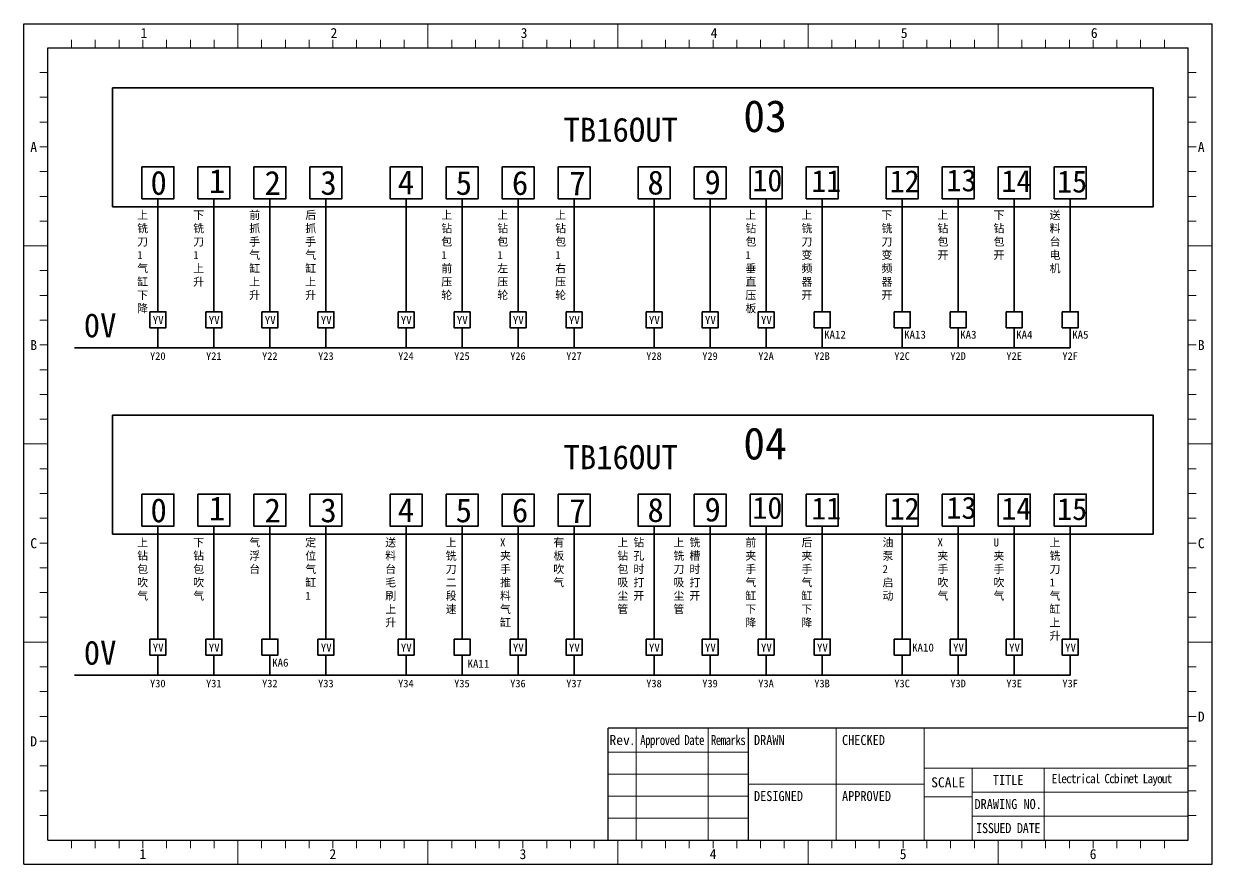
# Model space of a CAD drawing. Header units: millimetres. Extents: x 26 to 3546, y -73 to 3113.
# Drawn here: x 30.6 to 327.6, y 607 to 817 of the extents above; entities that cross this region are included whole.
import ezdxf

# ---------------------------------------------------------------- set-up
doc = ezdxf.new("R2010")
doc.units = ezdxf.units.MM
doc.header["$PDSIZE"] = -5
doc.layers.get('0').update_dxf_attribs({"lineweight": 35})
doc.layers.add('图框', color=7, linetype='Continuous', lineweight=30)
doc.layers.add('细实线层', color=7, linetype='Continuous', lineweight=18)
doc.styles.add('GG', font='')
doc.styles.add('SLDTEXTSTYLE0', font='', dxfattribs={"width": 0.7})
doc.styles.add('样式 1', font='')
doc.styles.get('GG').set_extended_font_data('宋体')
doc.styles.get('SLDTEXTSTYLE0').set_extended_font_data('宋体')
doc.styles.get('样式 1').set_extended_font_data('宋体')

msp = doc.modelspace()

# ---------------------------------------------------------------- linework, layer by layer
at = {"color": 0}
for p, q in [((64.13, 773.32), (64.13, 745.1)), ((78.13, 773.32), (78.13, 745.1)), ((92.13, 773.32), (92.13, 745.1)), ((106.13, 773.32), (106.13, 745.1)), ((126.13, 773.32), (126.13, 745.1)), ((140.13, 773.32), (140.13, 745.1)), ((154.13, 773.32), (154.13, 745.1)), ((168.13, 773.32), (168.13, 745.1)), ((188.13, 773.32), (188.13, 745.1)), ((202.13, 773.32), (202.13, 745.1)), ((216.13, 773.32), (216.13, 745.1)), ((230.13, 773.32), (230.13, 745.1)), ((250.13, 773.32), (250.13, 745.1)), ((264.13, 773.32), (264.13, 745.1)), ((278.13, 773.32), (278.13, 745.1)), ((292.13, 773.32), (292.13, 745.1)), ((64.13, 741.1), (64.13, 736.1)), ((78.13, 741.1), (78.13, 736.1)), ((92.13, 741.1), (92.13, 736.1)), ((106.13, 741.1), (106.13, 736.1)), ((126.13, 741.1), (126.13, 736.1)), ((140.13, 741.1), (140.13, 736.1)), ((154.13, 741.1), (154.13, 736.1)), ((168.13, 741.1), (168.13, 736.1)), ((188.13, 741.1), (188.13, 736.1)), ((202.13, 741.1), (202.13, 736.1)), ((216.13, 741.1), (216.13, 736.1)), ((230.13, 741.1), (230.13, 736.1)), ((250.13, 741.1), (250.13, 736.1)), ((264.13, 741.1), (264.13, 736.1)), ((278.13, 741.1), (278.13, 736.1)), ((292.13, 741.1), (292.13, 736.1)), ((292.13, 736.1), (43.26, 736.1)), ((64.13, 691.51), (64.13, 663.28)), ((78.13, 691.51), (78.13, 663.28)), ((92.13, 691.51), (92.13, 663.28)), ((106.13, 691.51), (106.13, 663.28)), ((126.13, 691.51), (126.13, 663.28)), ((140.13, 691.51), (140.13, 663.28)), ((154.13, 691.51), (154.13, 663.28)), ((168.13, 691.51), (168.13, 663.28)), ((188.13, 691.51), (188.13, 663.28)), ((202.13, 691.51), (202.13, 663.28)), ((216.13, 691.51), (216.13, 663.28)), ((230.13, 691.51), (230.13, 663.28)), ((250.13, 691.51), (250.13, 663.28)), ((264.13, 691.51), (264.13, 663.28)), ((278.13, 691.51), (278.13, 663.28)), ((292.13, 691.51), (292.13, 663.28)), ((64.13, 659.28), (64.13, 654.28)), ((78.13, 659.28), (78.13, 654.28)), ((92.13, 659.28), (92.13, 654.28)), ((106.13, 659.28), (106.13, 654.28)), ((126.13, 659.28), (126.13, 654.28)), ((140.13, 659.28), (140.13, 654.28)), ((154.13, 659.28), (154.13, 654.28)), ((168.13, 659.28), (168.13, 654.28)), ((188.13, 659.28), (188.13, 654.28)), ((202.13, 659.28), (202.13, 654.28)), ((216.13, 659.28), (216.13, 654.28)), ((230.13, 659.28), (230.13, 654.28)), ((250.13, 659.28), (250.13, 654.28)), ((264.13, 659.28), (264.13, 654.28)), ((278.13, 659.28), (278.13, 654.28)), ((292.13, 659.28), (292.13, 654.28)), ((292.13, 654.28), (43.26, 654.28))]:
    msp.add_line(p, q, dxfattribs=at)
for points in [[(52.78, 801.02), (312.87, 801.02), (312.87, 771.32), (52.78, 771.32)], [(60.13, 781.32), (68.13, 781.32), (68.13, 773.32), (60.13, 773.32)], [(74.13, 781.32), (82.13, 781.32), (82.13, 773.32), (74.13, 773.32)], [(88.13, 781.32), (96.13, 781.32), (96.13, 773.32), (88.13, 773.32)], [(102.13, 781.32), (110.13, 781.32), (110.13, 773.32), (102.13, 773.32)], [(122.13, 781.32), (130.13, 781.32), (130.13, 773.32), (122.13, 773.32)], [(136.13, 781.32), (144.13, 781.32), (144.13, 773.32), (136.13, 773.32)], [(150.13, 781.32), (158.13, 781.32), (158.13, 773.32), (150.13, 773.32)], [(164.13, 781.32), (172.13, 781.32), (172.13, 773.32), (164.13, 773.32)], [(184.13, 781.32), (192.13, 781.32), (192.13, 773.32), (184.13, 773.32)], [(198.13, 781.32), (206.13, 781.32), (206.13, 773.32), (198.13, 773.32)], [(212.13, 781.32), (220.13, 781.32), (220.13, 773.32), (212.13, 773.32)], [(226.13, 781.32), (234.13, 781.32), (234.13, 773.32), (226.13, 773.32)], [(246.13, 781.32), (254.13, 781.32), (254.13, 773.32), (246.13, 773.32)], [(260.13, 781.32), (268.13, 781.32), (268.13, 773.32), (260.13, 773.32)], [(274.13, 781.32), (282.13, 781.32), (282.13, 773.32), (274.13, 773.32)], [(288.13, 781.32), (296.13, 781.32), (296.13, 773.32), (288.13, 773.32)], [(62.13, 745.1), (66.13, 745.1), (66.13, 741.1), (62.13, 741.1)], [(76.13, 745.1), (80.13, 745.1), (80.13, 741.1), (76.13, 741.1)], [(90.13, 745.1), (94.13, 745.1), (94.13, 741.1), (90.13, 741.1)], [(104.13, 745.1), (108.13, 745.1), (108.13, 741.1), (104.13, 741.1)], [(124.13, 745.1), (128.13, 745.1), (128.13, 741.1), (124.13, 741.1)], [(138.13, 745.1), (142.13, 745.1), (142.13, 741.1), (138.13, 741.1)], [(152.13, 745.1), (156.13, 745.1), (156.13, 741.1), (152.13, 741.1)], [(166.13, 745.1), (170.13, 745.1), (170.13, 741.1), (166.13, 741.1)], [(186.13, 745.1), (190.13, 745.1), (190.13, 741.1), (186.13, 741.1)], [(200.13, 745.1), (204.13, 745.1), (204.13, 741.1), (200.13, 741.1)], [(214.13, 745.1), (218.13, 745.1), (218.13, 741.1), (214.13, 741.1)], [(228.13, 745.1), (232.13, 745.1), (232.13, 741.1), (228.13, 741.1)], [(248.13, 745.1), (252.13, 745.1), (252.13, 741.1), (248.13, 741.1)], [(262.13, 745.1), (266.13, 745.1), (266.13, 741.1), (262.13, 741.1)], [(276.13, 745.1), (280.13, 745.1), (280.13, 741.1), (276.13, 741.1)], [(290.13, 745.1), (294.13, 745.1), (294.13, 741.1), (290.13, 741.1)], [(52.78, 719.21), (312.87, 719.21), (312.87, 689.51), (52.78, 689.51)], [(60.13, 699.51), (68.13, 699.51), (68.13, 691.51), (60.13, 691.51)], [(74.13, 699.51), (82.13, 699.51), (82.13, 691.51), (74.13, 691.51)], [(88.13, 699.51), (96.13, 699.51), (96.13, 691.51), (88.13, 691.51)], [(102.13, 699.51), (110.13, 699.51), (110.13, 691.51), (102.13, 691.51)], [(122.13, 699.51), (130.13, 699.51), (130.13, 691.51), (122.13, 691.51)], [(136.13, 699.51), (144.13, 699.51), (144.13, 691.51), (136.13, 691.51)], [(150.13, 699.51), (158.13, 699.51), (158.13, 691.51), (150.13, 691.51)], [(164.13, 699.51), (172.13, 699.51), (172.13, 691.51), (164.13, 691.51)], [(184.13, 699.51), (192.13, 699.51), (192.13, 691.51), (184.13, 691.51)], [(198.13, 699.51), (206.13, 699.51), (206.13, 691.51), (198.13, 691.51)], [(212.13, 699.51), (220.13, 699.51), (220.13, 691.51), (212.13, 691.51)], [(226.13, 699.51), (234.13, 699.51), (234.13, 691.51), (226.13, 691.51)], [(246.13, 699.51), (254.13, 699.51), (254.13, 691.51), (246.13, 691.51)], [(260.13, 699.51), (268.13, 699.51), (268.13, 691.51), (260.13, 691.51)], [(274.13, 699.51), (282.13, 699.51), (282.13, 691.51), (274.13, 691.51)], [(288.13, 699.51), (296.13, 699.51), (296.13, 691.51), (288.13, 691.51)], [(62.13, 663.28), (66.13, 663.28), (66.13, 659.28), (62.13, 659.28)], [(76.13, 663.28), (80.13, 663.28), (80.13, 659.28), (76.13, 659.28)], [(90.13, 663.28), (94.13, 663.28), (94.13, 659.28), (90.13, 659.28)], [(104.13, 663.28), (108.13, 663.28), (108.13, 659.28), (104.13, 659.28)], [(124.13, 663.28), (128.13, 663.28), (128.13, 659.28), (124.13, 659.28)], [(138.13, 663.28), (142.13, 663.28), (142.13, 659.28), (138.13, 659.28)], [(152.13, 663.28), (156.13, 663.28), (156.13, 659.28), (152.13, 659.28)], [(166.13, 663.28), (170.13, 663.28), (170.13, 659.28), (166.13, 659.28)], [(186.13, 663.28), (190.13, 663.28), (190.13, 659.28), (186.13, 659.28)], [(200.13, 663.28), (204.13, 663.28), (204.13, 659.28), (200.13, 659.28)], [(214.13, 663.28), (218.13, 663.28), (218.13, 659.28), (214.13, 659.28)], [(228.13, 663.28), (232.13, 663.28), (232.13, 659.28), (228.13, 659.28)], [(248.13, 663.28), (252.13, 663.28), (252.13, 659.28), (248.13, 659.28)], [(262.13, 663.28), (266.13, 663.28), (266.13, 659.28), (262.13, 659.28)], [(276.13, 663.28), (280.13, 663.28), (280.13, 659.28), (276.13, 659.28)], [(290.13, 663.28), (294.13, 663.28), (294.13, 659.28), (290.13, 659.28)]]:
    msp.add_lwpolyline(points, close=True, dxfattribs=at)
at = {"layer": '图框', "color": 0}
for p, q in [((30.6, 607.04), (30.6, 817.04)), ((30.6, 817.04), (327.6, 817.04)), ((327.59, 607.04), (327.59, 817.04)), ((327.6, 607.04), (327.6, 817.04)), ((36.6, 613.04), (36.6, 811.04)), ((36.6, 811.04), (321.59, 811.04)), ((321.61, 613.04), (321.59, 811.04)), ((321.59, 613.04), (321.59, 811.04)), ((321.61, 641.04), (176.61, 641.04)), ((176.61, 613.04), (176.61, 641.04)), ((211.61, 641.04), (211.61, 613.04)), ((36.6, 613.04), (321.61, 613.04)), ((30.6, 607.04), (327.6, 607.04))]:
    msp.add_line(p, q, dxfattribs=at)
at = {"layer": '图框', "color": 0, "lineweight": 15}
for p, q in [((183.61, 641.04), (183.61, 613.04)), ((201.61, 641.04), (201.61, 613.04)), ((233.61, 641.04), (233.61, 613.04)), ((255.61, 641.04), (255.61, 613.04)), ((176.61, 635.04), (211.61, 635.04)), ((255.61, 631.04), (321.61, 631.04)), ((267.61, 631.04), (267.61, 613.04)), ((285.61, 631.04), (285.61, 613.04)), ((176.61, 629.54), (211.61, 629.54)), ((211.61, 627.04), (255.61, 627.04)), ((176.61, 624.04), (211.61, 624.04)), ((255.61, 623.89), (267.61, 623.89)), ((267.61, 625.04), (321.61, 625.04)), ((176.61, 618.54), (211.61, 618.54)), ((267.61, 619.04), (321.61, 619.04)), ((321.61, 613.04), (176.61, 613.04))]:
    msp.add_line(p, q, dxfattribs=at)
at = {"layer": '细实线层', "color": 0}
for p, q in [((84.1, 811.04), (84.1, 817.04)), ((131.6, 811.04), (131.6, 817.04)), ((179.1, 811.04), (179.1, 817.04)), ((226.6, 811.04), (226.6, 817.04)), ((274.1, 811.04), (274.1, 817.04)), ((42.54, 811.04), (42.54, 813.04)), ((48.48, 811.04), (48.48, 813.04)), ((54.42, 811.04), (54.42, 813.04)), ((60.35, 811.04), (60.35, 813.04)), ((66.29, 811.04), (66.29, 813.04)), ((72.23, 811.04), (72.23, 813.04)), ((78.17, 811.04), (78.17, 813.04)), ((90.04, 811.04), (90.04, 813.04)), ((95.98, 811.04), (95.98, 813.04)), ((101.91, 811.04), (101.91, 813.04)), ((107.85, 811.04), (107.85, 813.04)), ((107.85, 811.04), (107.85, 813.04)), ((113.79, 811.04), (113.79, 813.04)), ((119.73, 811.04), (119.73, 813.04)), ((125.66, 811.04), (125.66, 813.04)), ((137.54, 811.04), (137.54, 813.04)), ((143.48, 811.04), (143.48, 813.04)), ((149.41, 811.04), (149.41, 813.04)), ((155.35, 811.04), (155.35, 813.04)), ((161.29, 811.04), (161.29, 813.04)), ((167.22, 811.04), (167.22, 813.04)), ((173.16, 811.04), (173.16, 813.04)), ((173.16, 811.04), (173.16, 813.04)), ((185.04, 811.04), (185.04, 813.04)), ((190.97, 811.04), (190.97, 813.04)), ((196.91, 811.04), (196.91, 813.04)), ((202.85, 811.04), (202.85, 813.04)), ((208.79, 811.04), (208.79, 813.04)), ((214.72, 811.04), (214.72, 813.04)), ((220.66, 811.04), (220.66, 813.04)), ((232.53, 811.04), (232.53, 813.04)), ((238.47, 811.04), (238.47, 813.04)), ((238.47, 811.04), (238.47, 813.04)), ((244.41, 811.04), (244.41, 813.04)), ((250.35, 811.04), (250.35, 813.04)), ((256.28, 811.04), (256.28, 813.04)), ((262.22, 811.04), (262.22, 813.04)), ((268.16, 811.04), (268.16, 813.04)), ((280.03, 811.04), (280.03, 813.04)), ((285.97, 811.04), (285.97, 813.04)), ((291.91, 811.04), (291.91, 813.04)), ((297.84, 811.04), (297.84, 813.04)), ((303.78, 811.04), (303.78, 813.04)), ((303.78, 811.04), (303.78, 813.04)), ((309.72, 811.04), (309.72, 813.04)), ((315.66, 811.04), (315.66, 813.04)), ((36.6, 804.85), (34.6, 804.85)), ((321.59, 804.85), (323.59, 804.85)), ((36.6, 798.66), (34.6, 798.66)), ((321.59, 798.66), (323.59, 798.66)), ((36.6, 792.48), (34.6, 792.48)), ((321.59, 792.48), (323.59, 792.48)), ((36.6, 786.29), (34.6, 786.29)), ((36.6, 786.29), (34.6, 786.29)), ((321.59, 786.29), (323.59, 786.29)), ((321.59, 786.29), (323.59, 786.29)), ((36.6, 780.1), (34.6, 780.1)), ((321.59, 780.1), (323.59, 780.1)), ((36.6, 773.91), (34.6, 773.91)), ((321.59, 773.91), (323.59, 773.91)), ((36.6, 767.73), (34.6, 767.73)), ((321.59, 767.73), (323.59, 767.73)), ((36.6, 761.54), (30.6, 761.54)), ((321.59, 761.54), (327.59, 761.54)), ((36.6, 755.35), (34.6, 755.35)), ((321.59, 755.35), (323.59, 755.35)), ((36.6, 749.16), (34.6, 749.16)), ((321.59, 749.16), (323.59, 749.16)), ((36.6, 742.98), (34.6, 742.98)), ((321.59, 742.98), (323.59, 742.98)), ((36.6, 736.79), (34.6, 736.79)), ((321.59, 736.79), (323.59, 736.79)), ((36.6, 730.6), (34.6, 730.6)), ((36.6, 730.6), (34.6, 730.6)), ((321.59, 730.6), (323.59, 730.6)), ((321.59, 730.6), (323.59, 730.6)), ((36.6, 724.41), (34.6, 724.41)), ((321.59, 724.41), (323.59, 724.41)), ((36.6, 718.23), (34.6, 718.23)), ((321.59, 718.23), (323.59, 718.23)), ((36.6, 712.04), (30.6, 712.04)), ((321.59, 712.04), (327.59, 712.04)), ((36.6, 705.85), (34.6, 705.85)), ((321.59, 705.85), (323.59, 705.85)), ((36.6, 699.66), (34.6, 699.66)), ((321.59, 699.66), (323.59, 699.66)), ((36.6, 693.48), (34.6, 693.48)), ((321.59, 693.48), (323.59, 693.48)), ((36.6, 687.29), (34.6, 687.29)), ((321.59, 687.29), (323.59, 687.29)), ((36.6, 681.1), (34.6, 681.1)), ((321.59, 681.1), (323.59, 681.1)), ((36.6, 674.91), (34.6, 674.91)), ((36.6, 674.91), (34.6, 674.91)), ((321.59, 674.91), (323.59, 674.91)), ((321.59, 674.91), (323.59, 674.91)), ((36.6, 668.73), (34.6, 668.73)), ((321.59, 668.73), (323.59, 668.73)), ((36.6, 662.54), (30.6, 662.54)), ((321.59, 662.54), (327.59, 662.54)), ((36.6, 656.35), (34.6, 656.35)), ((321.59, 656.35), (323.59, 656.35)), ((36.6, 650.16), (34.6, 650.16)), ((321.59, 650.16), (323.59, 650.16)), ((36.6, 643.98), (34.6, 643.98)), ((321.59, 643.98), (323.59, 643.98)), ((36.6, 637.79), (34.6, 637.79)), ((321.59, 637.79), (323.59, 637.79)), ((36.6, 631.6), (34.6, 631.6)), ((321.59, 631.6), (323.59, 631.6)), ((36.6, 625.41), (34.6, 625.41)), ((321.59, 625.41), (323.59, 625.41)), ((36.6, 619.23), (34.6, 619.23)), ((321.59, 619.23), (323.59, 619.23)), ((42.54, 613.04), (42.54, 611.04)), ((48.48, 613.04), (48.48, 611.04)), ((54.42, 613.04), (54.42, 611.04)), ((60.35, 613.04), (60.35, 611.04)), ((66.29, 613.04), (66.29, 611.04)), ((72.23, 613.04), (72.23, 611.04)), ((78.17, 613.04), (78.17, 611.04)), ((84.1, 613.04), (84.1, 607.04)), ((90.04, 613.04), (90.04, 611.04)), ((95.98, 613.04), (95.98, 611.04)), ((101.91, 613.04), (101.91, 611.04)), ((107.85, 613.04), (107.85, 611.04)), ((107.85, 613.04), (107.85, 611.04)), ((113.79, 613.04), (113.79, 611.04)), ((119.73, 613.04), (119.73, 611.04)), ((125.66, 613.04), (125.66, 611.04)), ((131.6, 613.04), (131.6, 607.04)), ((137.54, 613.04), (137.54, 611.04)), ((143.48, 613.04), (143.48, 611.04)), ((149.41, 613.04), (149.41, 611.04)), ((155.35, 613.04), (155.35, 611.04)), ((161.29, 613.04), (161.29, 611.04)), ((167.22, 613.04), (167.22, 611.04)), ((173.16, 613.04), (173.16, 611.04)), ((173.16, 613.04), (173.16, 611.04)), ((179.1, 613.04), (179.1, 607.04)), ((185.04, 613.04), (185.04, 611.04)), ((190.97, 613.04), (190.97, 611.04)), ((196.91, 613.04), (196.91, 611.04)), ((202.85, 613.04), (202.85, 611.04)), ((208.79, 613.04), (208.79, 611.04)), ((214.72, 613.04), (214.72, 611.04)), ((220.66, 613.04), (220.66, 611.04)), ((226.6, 613.04), (226.6, 607.04)), ((232.53, 613.04), (232.53, 611.04)), ((238.47, 613.04), (238.47, 611.04)), ((238.47, 613.04), (238.47, 611.04)), ((244.41, 613.04), (244.41, 611.04)), ((250.35, 613.04), (250.35, 611.04)), ((256.28, 613.04), (256.28, 611.04)), ((262.22, 613.04), (262.22, 611.04)), ((268.16, 613.04), (268.16, 611.04)), ((274.1, 613.04), (274.1, 607.04)), ((280.03, 613.04), (280.03, 611.04)), ((285.97, 613.04), (285.97, 611.04)), ((291.91, 613.04), (291.91, 611.04)), ((297.84, 613.04), (297.84, 611.04)), ((303.78, 613.04), (303.78, 611.04)), ((303.78, 613.04), (303.78, 611.04)), ((309.72, 613.04), (309.72, 611.04)), ((315.66, 613.04), (315.66, 611.04))]:
    msp.add_line(p, q, dxfattribs=at)
for p in [(36.6, 804.85), (321.59, 804.85), (36.6, 798.66), (321.59, 798.66), (36.6, 792.48), (321.59, 792.48), (36.6, 786.29), (321.59, 786.29), (36.6, 780.1), (321.59, 780.1), (36.6, 773.91), (321.59, 773.91), (36.6, 767.73), (321.59, 767.73), (36.6, 761.54), (321.59, 761.54), (36.6, 755.35), (321.59, 755.35), (36.6, 749.16), (321.59, 749.16), (36.6, 742.98), (321.59, 742.98), (36.6, 736.79), (321.59, 736.79), (36.6, 730.6), (321.59, 730.6), (36.6, 724.41), (321.59, 724.41), (36.6, 718.23), (321.59, 718.23), (36.6, 712.04), (321.59, 712.04), (36.6, 705.85), (321.59, 705.85), (36.6, 699.66), (321.59, 699.66), (36.6, 693.48), (321.59, 693.48), (36.6, 687.29), (321.59, 687.29), (36.6, 681.1), (321.59, 681.1), (36.6, 674.91), (321.59, 674.91), (36.6, 668.73), (321.59, 668.73), (36.6, 662.54), (321.59, 662.54), (36.6, 656.35), (321.59, 656.35), (36.6, 650.16), (321.59, 650.16), (36.6, 643.98), (321.59, 643.98), (36.6, 637.79), (321.59, 637.79), (36.6, 631.6), (321.59, 631.6), (36.6, 625.41), (321.59, 625.41), (36.6, 619.23), (321.59, 619.23)]:
    msp.add_point(p, dxfattribs=at)

# ---------------------------------------------------------------- texts
at = {"color": 0, "attachment_point": 1}
for s, insert, char_height, width, style in [('03', (210.42, 797.98), 8, 22.5454, '样式 1'), ('TB16OUT', (165.5, 793.56), 6, 22.5454, '样式 1'), ('0', (62.28, 780.3), 6, 6.0556, '样式 1'), ('1', (76.85, 780.75), 6, 6.0556, '样式 1'), ('2', (90.78, 780.28), 6, 6.0556, '样式 1'), ('3', (104.73, 780.3), 6, 6.0556, '样式 1'), ('4', (124.07, 780.4), 6, 6.0556, '样式 1'), ('5', (138.55, 780.29), 6, 6.0556, '样式 1'), ('6', (152.59, 780.27), 6, 6.0556, '样式 1'), ('7', (166.94, 780.15), 6, 6.0556, '样式 1'), ('8', (186.47, 780.37), 6, 6.0556, '样式 1'), ('9', (200.72, 780.51), 6, 6.0556, '样式 1'), ('10', (212.7, 780.66), 5.5, 6.0556, '样式 1'), ('11', (227.41, 780.49), 5.5, 6.0556, '样式 1'), ('12', (246.99, 780.45), 5.5, 6.0556, '样式 1'), ('13', (261.2, 780.67), 5.5, 6.0556, '样式 1'), ('14', (274.92, 780.49), 5.5, 6.0556, '样式 1'), ('15', (288.86, 780.37), 5.5, 6.0556, '样式 1'), ('上铣刀\\P1\\P气缸下降', (58.95, 770.25), 2, 2.93, '样式 1'), ('下铣刀1上升', (72.95, 770.25), 2, 2.93, '样式 1'), ('前抓手气缸上升', (86.95, 770.25), 2, 2.93, '样式 1'), ('后抓手气缸上升', (100.95, 770.25), 2, 2.93, '样式 1'), ('上钻包\\P1\\P前\\P压轮', (134.95, 770.25), 2, 2.93, '样式 1'), ('上钻包\\P1\\P左\\P压轮', (148.95, 770.25), 2, 2.93, '样式 1'), ('上钻包\\P1\\P右\\P压轮', (163.41, 770.25), 2, 2.93, '样式 1'), ('上钻包\\P1垂直压板', (210.95, 770.25), 2, 2.93, '样式 1'), ('上铣刀变频器开', (224.95, 770.25), 2, 2.93, '样式 1'), ('下铣刀变频器开', (244.95, 770.25), 2, 2.93, '样式 1'), ('上钻包开', (258.95, 770.25), 2, 2.93, '样式 1'), ('下钻包开', (272.95, 770.25), 2, 2.93, '样式 1'), ('送料台电机', (286.95, 770.25), 2, 2.93, '样式 1'), ('0V', (45.6, 744.7), 6, 8.7024, '样式 1'), ('YV', (62.83, 744), 2, 2.8645, '样式 1'), ('YV', (76.83, 744), 2, 2.8645, '样式 1'), ('YV', (90.83, 744), 2, 2.8645, '样式 1'), ('YV', (104.83, 744), 2, 2.8645, '样式 1'), ('YV', (124.83, 744), 2, 2.8645, '样式 1'), ('YV', (138.83, 744), 2, 2.8645, '样式 1'), ('YV', (152.83, 744), 2, 2.8645, '样式 1'), ('YV', (166.83, 744), 2, 2.8645, '样式 1'), ('YV', (186.83, 744), 2, 2.8645, '样式 1'), ('YV', (200.83, 744), 2, 2.8645, '样式 1'), ('YV', (214.83, 744), 2, 2.8645, '样式 1'), ('KA12', (230.61, 740.36), 2, 2.8645, '样式 1'), ('KA13', (250.61, 740.36), 2, 2.8645, '样式 1'), ('KA3', (264.61, 740.36), 2, 2.8645, '样式 1'), ('KA4', (278.61, 740.36), 2, 2.8645, '样式 1'), ('KA5', (292.61, 740.36), 2, 2.8645, '样式 1'), ('Y20', (62.16, 734.96), 1.9, 5.8653, '样式 1'), ('Y21', (76.16, 734.96), 1.9, 5.8653, '样式 1'), ('Y22', (90.16, 734.96), 1.9, 5.8653, '样式 1'), ('Y23', (104.16, 734.96), 1.9, 5.8653, '样式 1'), ('Y24', (124.16, 734.96), 1.9, 5.8653, '样式 1'), ('Y25', (138.16, 734.96), 1.9, 5.8653, '样式 1'), ('Y26', (152.16, 734.96), 1.9, 5.8653, '样式 1'), ('Y27', (166.16, 734.96), 1.9, 5.8653, '样式 1'), ('Y28', (186.16, 734.96), 1.9, 5.8653, '样式 1'), ('Y29', (200.16, 734.96), 1.9, 5.8653, '样式 1'), ('Y2A', (214.16, 734.96), 1.9, 5.8653, '样式 1'), ('Y2B', (228.16, 734.96), 1.9, 5.8653, '样式 1'), ('Y2C', (248.16, 734.96), 1.9, 5.8653, '样式 1'), ('Y2D', (262.16, 734.96), 1.9, 5.8653, '样式 1'), ('Y2E', (276.16, 734.96), 1.9, 5.8653, '样式 1'), ('Y2F', (290.16, 734.96), 1.9, 5.8653, '样式 1'), ('04', (210.42, 716.17), 8, 22.5454, '样式 1'), ('TB16OUT', (165.5, 711.75), 6, 22.5454, '样式 1'), ('0', (62.28, 698.48), 6, 6.0556, '样式 1'), ('1', (76.85, 698.94), 6, 6.0556, '样式 1'), ('2', (90.78, 698.46), 6, 6.0556, '样式 1'), ('3', (104.73, 698.48), 6, 6.0556, '样式 1'), ('4', (124.07, 698.58), 6, 6.0556, '样式 1'), ('5', (138.55, 698.48), 6, 6.0556, '样式 1'), ('6', (152.59, 698.46), 6, 6.0556, '样式 1'), ('7', (166.94, 698.34), 6, 6.0556, '样式 1'), ('8', (186.47, 698.55), 6, 6.0556, '样式 1'), ('9', (200.72, 698.69), 6, 6.0556, '样式 1'), ('10', (212.7, 698.85), 5.5, 6.0556, '样式 1'), ('11', (227.41, 698.68), 5.5, 6.0556, '样式 1'), ('12', (246.99, 698.63), 5.5, 6.0556, '样式 1'), ('13', (261.2, 698.86), 5.5, 6.0556, '样式 1'), ('14', (274.92, 698.67), 5.5, 6.0556, '样式 1'), ('15', (288.86, 698.55), 5.5, 6.0556, '样式 1'), ('上钻包吹气', (58.95, 688.44), 2, 2.93, '样式 1'), ('下钻包吹气', (72.95, 688.44), 2, 2.93, '样式 1'), ('气浮台', (86.95, 688.44), 2, 2.93, '样式 1'), ('定位气缸1', (100.95, 688.44), 2, 2.93, '样式 1'), ('送料台毛刷上升', (120.95, 688.44), 2, 2.93, '样式 1'), ('上铣刀二段速', (136.04, 688.44), 2, 2.93, '样式 1'), ('有板吹气', (162.95, 688.44), 2, 2.93, '样式 1'), ('上钻包吸尘管', (178.95, 688.44), 2, 2.93, '样式 1'), ('钻孔时打开', (182.95, 688.44), 2, 2.93, '样式 1'), ('上铣刀吸尘管', (192.95, 688.44), 2, 2.93, '样式 1'), ('铣 槽时打开', (196.95, 688.44), 2, 2.93, '样式 1'), ('前夹手气缸下降', (210.95, 688.44), 2, 2.93, '样式 1'), ('后夹手气缸下降', (224.95, 688.44), 2, 2.93, '样式 1'), ('油泵\\P2\\P启动', (245.21, 688.44), 2, 2.93, '样式 1'), ('X\\P夹手吹气', (258.95, 688.44), 2, 2.93, '样式 1'), ('U\\P夹手吹气', (272.95, 688.44), 2, 2.93, '样式 1'), ('上铣刀\\P1\\P气缸上升', (286.95, 688.44), 2, 2.93, '样式 1'), ('0V', (45.6, 662.89), 6, 8.7024, '样式 1'), ('YV', (62.83, 662.18), 2, 2.8645, '样式 1'), ('YV', (76.83, 662.18), 2, 2.8645, '样式 1'), ('YV', (104.83, 662.18), 2, 2.8645, '样式 1'), ('YV', (124.83, 662.18), 2, 2.8645, '样式 1'), ('YV', (152.83, 662.18), 2, 2.8645, '样式 1'), ('YV', (166.83, 662.18), 2, 2.8645, '样式 1'), ('YV', (186.83, 662.18), 2, 2.8645, '样式 1'), ('YV', (200.83, 662.18), 2, 2.8645, '样式 1'), ('YV', (214.83, 662.18), 2, 2.8645, '样式 1'), ('YV', (228.83, 662.18), 2, 2.8645, '样式 1'), ('KA10', (252.6, 662.18), 2, 2.8645, '样式 1'), ('YV', (262.83, 662.18), 2, 2.8645, '样式 1'), ('YV', (276.83, 662.18), 2, 2.8645, '样式 1'), ('YV', (290.83, 662.18), 2, 2.8645, '样式 1'), ('KA6', (92.68, 658.41), 2, 2.8645, '样式 1'), ('KA11', (141.5, 658.12), 2, 2.8645, '样式 1'), ('Y30', (62.16, 653.15), 1.9, 5.8653, '样式 1'), ('Y31', (76.16, 653.15), 1.9, 5.8653, '样式 1'), ('Y32', (90.16, 653.15), 1.9, 5.8653, '样式 1'), ('Y33', (104.16, 653.15), 1.9, 5.8653, '样式 1'), ('Y34', (124.16, 653.15), 1.9, 5.8653, '样式 1'), ('Y35', (138.16, 653.15), 1.9, 5.8653, '样式 1'), ('Y36', (152.16, 653.15), 1.9, 5.8653, '样式 1'), ('Y37', (166.16, 653.15), 1.9, 5.8653, '样式 1'), ('Y38', (186.16, 653.15), 1.9, 5.8653, '样式 1'), ('Y39', (200.16, 653.15), 1.9, 5.8653, '样式 1'), ('Y3A', (214.16, 653.15), 1.9, 5.8653, '样式 1'), ('Y3B', (228.16, 653.15), 1.9, 5.8653, '样式 1'), ('Y3C', (248.16, 653.15), 1.9, 5.8653, '样式 1'), ('Y3D', (262.16, 653.15), 1.9, 5.8653, '样式 1'), ('Y3E', (276.16, 653.15), 1.9, 5.8653, '样式 1'), ('Y3F', (290.16, 653.15), 1.9, 5.8653, '样式 1'), ('{\\W0.9;\\T0.85;Electrical Ccbinet Layout}', (287.49, 629.59), 2.3, 61.5875, 'GG')]:
    msp.add_mtext(s, dxfattribs=dict(at, insert=insert, char_height=char_height, width=width, style=style))
at = {"color": 3, "insert": (149.62, 688.44), "char_height": 2, "width": 2.93, "attachment_point": 1, "style": '样式 1'}
msp.add_mtext('X夹手推料气缸\\P', dxfattribs=at)
at = {"layer": '图框', "color": 0, "lineweight": 15, "char_height": 2.5, "style": 'SLDTEXTSTYLE0'}
for s, insert, width, attachment_point in [('{\\W1;1}', (60.63, 815.99), 2.0278, 2), ('{\\W1;2}', (108.12, 815.99), 2.75, 2), ('{\\W1;3}', (155.62, 815.99), 2.6944, 2), ('{\\W1;4}', (203.12, 815.99), 3.0556, 2), ('{\\W1;5}', (250.62, 815.99), 2.6944, 2), ('{\\W1;6}', (298.12, 815.99), 2.8333, 2), ('{\\W1;A}', (33.08, 787.5), 3.3611, 2), ('{\\W1;A}', (324.85, 787.5), 3.3611, 2), ('{\\W1;B}', (33.08, 738), 3.1944, 2), ('{\\W1;B}', (324.85, 738), 3.1944, 2), ('{\\W1;C}', (33.08, 688.5), 3.0833, 2), ('{\\W1;C}', (324.85, 688.5), 3.0833, 2), ('{\\W1;D}', (324.85, 645.19), 3.1111, 2), ('{\\W1;D}', (33.08, 639), 3.1111, 2), ('{\\W1;Rev\\W0.7;.}', (180.11, 639.32), 11.3306, 2), ('{\\W0.8;\\T0.9;Approved Date}', (192.61, 639.32), 33.1867, 2), ('{\\W0.8;\\T0.9;Remarks}', (206.61, 639.32), 17.5822, 2), ('{\\W0.9;DRAWN}', (213.09, 639.32), 15.775, 1), ('{\\W0.9;CHECKED}', (235.09, 639.32), 21.975, 1), ('{\\W1;SCALE}', (261.61, 628.75), 17.25, 2), ('{\\W0.9;TITLE}', (276.61, 629.32), 15.625, 2), ('{\\W0.9;DESIGNED}', (213.09, 625.32), 25.2, 1), ('{\\W0.9;APPROVED}', (235.09, 625.32), 25.325, 1), ('{\\W0.9;DRAWING NO.}', (276.61, 623.32), 33, 2), ('{\\W0.9;\\T0.95;ISSUED DATE}', (276.61, 617.32), 32.8, 2), ('{\\W1;1}', (60.35, 610.82), 2.0278, 2), ('{\\W1;2}', (107.85, 610.82), 2.75, 2), ('{\\W1;3}', (155.35, 610.82), 2.6944, 2), ('{\\W1;4}', (202.85, 610.82), 3.0556, 2), ('{\\W1;5}', (250.35, 610.82), 2.6944, 2), ('{\\W1;6}', (297.84, 610.82), 2.8333, 2)]:
    msp.add_mtext(s, dxfattribs=dict(at, insert=insert, width=width, attachment_point=attachment_point))

doc.saveas('drawing.dxf')
